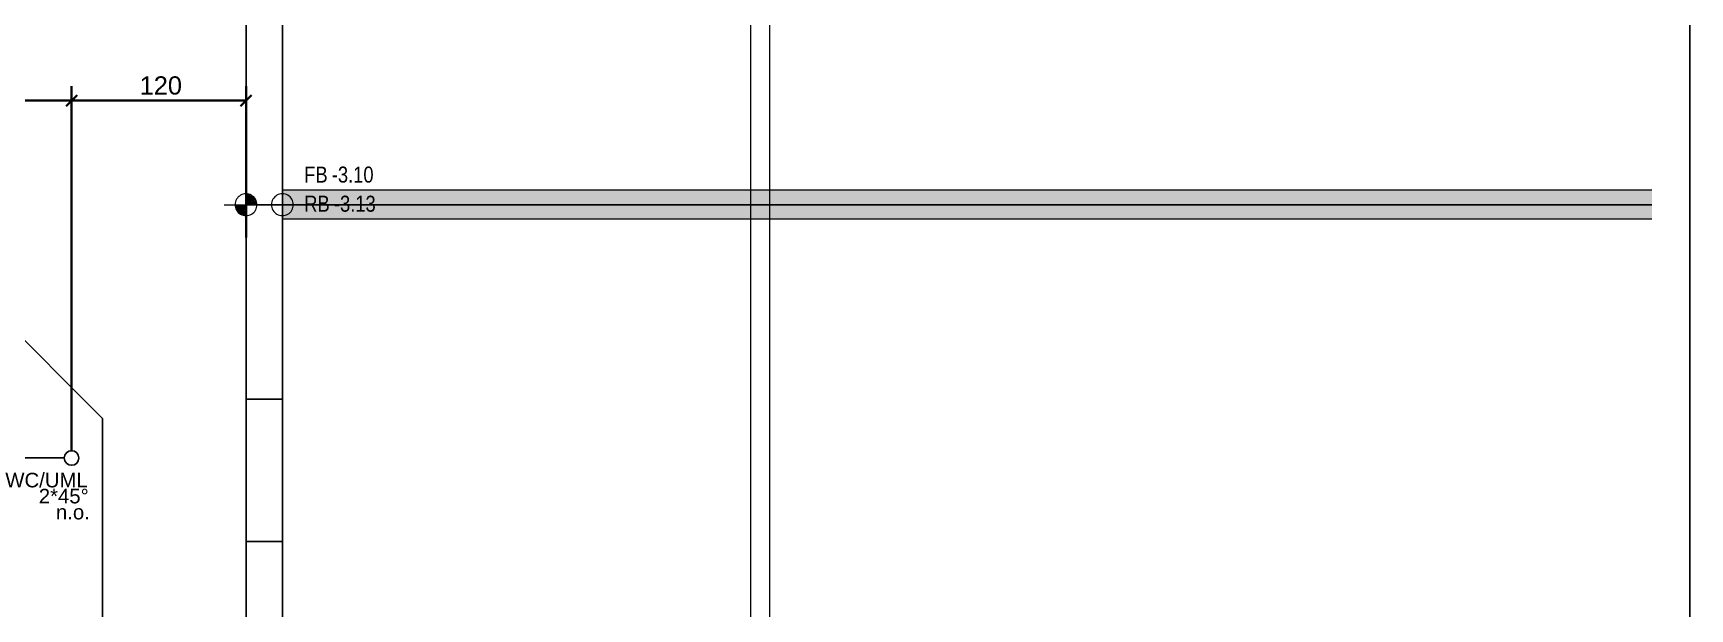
# Model space of a CAD drawing. Extents: x 885 to 2021, y 330 to 1122.
# Drawn here: x 1498.6 to 1726.4, y 634.1 to 713.2 of the extents above; entities that cross this region are included whole.
import ezdxf
from ezdxf.lldxf.tags import DXFTag

# ---------------------------------------------------------------- set-up
doc = ezdxf.new("R2010")
doc.units = 0
doc.layers.get('0').update_dxf_attribs({"lineweight": 25})
for name, color, linetype, lineweight in [('010 Fenster Abbruch', 7, 'Continuous', 25), ('015 Innenwände Abbruch', 7, 'Continuous', 25), ('027 Oberhalb', 7, 'Continuous', 25), ('030 Bodenaufbauten', 7, 'Continuous', 25), ('035 Decken', 7, 'Continuous', 25), ('080 Raum Innen Kontur Neu', 7, 'Continuous', 25), ('080 Raum Innen Neu', 7, 'Continuous', 25), ('111 Bemassung Ausführung Koten', 7, 'Continuous', 25), ('320 Sanitär', 7, 'Continuous', 25)]:
    doc.layers.add(name, color=color, linetype=linetype, lineweight=lineweight)
for name, color, linetype, lineweight, true_color in [('GP_Kopf', 7, 'Continuous', 25, 0xffff80), ('S_Regenwasser_Einlage', 7, 'fein_strichliert', 25, 0x0066cc), ('S_Schmutzwasser_Einlage', 7, 'fein_strichliert', 25, 0xcc6600), ('S_T_Mass_Einlage', 7, 'Continuous', 35, 0x0080ff), ('S_Text_Einlage', 7, 'Continuous', 25, 0x99ff99)]:
    doc.layers.add(name, color=color, linetype=linetype, lineweight=lineweight, true_color=true_color)
doc.styles.get("Standard").update_dxf_attribs({"font": 'arial.ttf'})
tags = doc.linetypes.add('fein_strichliert', pattern=[4, 1, -2, 1]).pattern_tags.tags
tags[8:9] = [DXFTag(74, 4), DXFTag(75, 0), DXFTag(340, '0'), DXFTag(46, 0.0), DXFTag(50, 0.0), DXFTag(44, 0.0), DXFTag(45, 0.0)]
tags[6:7] = [DXFTag(74, 4), DXFTag(75, 0), DXFTag(340, '0'), DXFTag(46, 0.0), DXFTag(50, 0.0), DXFTag(44, 0.0), DXFTag(45, 0.0)]
tags[4:5] = [DXFTag(74, 4), DXFTag(75, 0), DXFTag(340, '0'), DXFTag(46, 0.0), DXFTag(50, 0.0), DXFTag(44, 0.0), DXFTag(45, 0.0)]
tags = doc.linetypes.add('Strich 2_1mm', pattern=[0.003, 0.002, -0.001]).pattern_tags.tags
tags[6:7] = [DXFTag(74, 4), DXFTag(75, 0), DXFTag(340, '0'), DXFTag(46, 1.0), DXFTag(50, 0.0), DXFTag(44, 0.0), DXFTag(45, 0.0)]
tags[4:5] = [DXFTag(74, 4), DXFTag(75, 0), DXFTag(340, '0'), DXFTag(46, 1.0), DXFTag(50, 0.0), DXFTag(44, 0.0), DXFTag(45, 0.0)]
tags = doc.linetypes.add('Strich 3_1mm Kanten', pattern=[0.004, 0.003, -0.001]).pattern_tags.tags
tags[6:7] = [DXFTag(74, 4), DXFTag(75, 0), DXFTag(340, '0'), DXFTag(46, 1.0), DXFTag(50, 0.0), DXFTag(44, 0.0), DXFTag(45, 0.0)]
tags[4:5] = [DXFTag(74, 4), DXFTag(75, 0), DXFTag(340, '0'), DXFTag(46, 1.0), DXFTag(50, 0.0), DXFTag(44, 0.0), DXFTag(45, 0.0)]
tags = doc.linetypes.add('Strichpunkt 3_1_1mm Achsen', pattern=[0.005, 0.003, -0.001, 0, -0.001]).pattern_tags.tags
tags[10:11] = [DXFTag(74, 4), DXFTag(75, 0), DXFTag(340, '0'), DXFTag(46, 1.0), DXFTag(50, 0.0), DXFTag(44, 0.0), DXFTag(45, 0.0)]
tags[8:9] = [DXFTag(74, 4), DXFTag(75, 0), DXFTag(340, '0'), DXFTag(46, 1.0), DXFTag(50, 0.0), DXFTag(44, 0.0), DXFTag(45, 0.0)]
tags[6:7] = [DXFTag(74, 4), DXFTag(75, 0), DXFTag(340, '0'), DXFTag(46, 1.0), DXFTag(50, 0.0), DXFTag(44, 0.0), DXFTag(45, 0.0)]
tags[4:5] = [DXFTag(74, 4), DXFTag(75, 0), DXFTag(340, '0'), DXFTag(46, 1.0), DXFTag(50, 0.0), DXFTag(44, 0.0), DXFTag(45, 0.0)]
tags = doc.linetypes.add('Strichpunkt 6_2_2mm Schnitt', pattern=[0.5, 0.3, -0.1, 0, -0.1]).pattern_tags.tags
tags[10:11] = [DXFTag(74, 4), DXFTag(75, 0), DXFTag(340, '0'), DXFTag(46, 1.0), DXFTag(50, 0.0), DXFTag(44, 0.0), DXFTag(45, 0.0)]
tags[8:9] = [DXFTag(74, 4), DXFTag(75, 0), DXFTag(340, '0'), DXFTag(46, 1.0), DXFTag(50, 0.0), DXFTag(44, 0.0), DXFTag(45, 0.0)]
tags[6:7] = [DXFTag(74, 4), DXFTag(75, 0), DXFTag(340, '0'), DXFTag(46, 1.0), DXFTag(50, 0.0), DXFTag(44, 0.0), DXFTag(45, 0.0)]
tags[4:5] = [DXFTag(74, 4), DXFTag(75, 0), DXFTag(340, '0'), DXFTag(46, 1.0), DXFTag(50, 0.0), DXFTag(44, 0.0), DXFTag(45, 0.0)]
tags = doc.linetypes.add('Unsichtbare Linie', pattern='A,0,[1,5773_032 -1.UG1.shx,S=10,R=0,X=0,Y=0],-10,0', length=10).pattern_tags.tags
tags[14:15] = [DXFTag(74, 4), DXFTag(75, 0), DXFTag(340, '0'), DXFTag(46, 1.0), DXFTag(50, 0.0), DXFTag(44, 0.0), DXFTag(45, 0.0)]
tags[12:13] = [DXFTag(74, 4), DXFTag(75, 0), DXFTag(340, '0'), DXFTag(46, 1.0), DXFTag(50, 0.0), DXFTag(44, 0.0), DXFTag(45, 0.0)]

# ---------------------------------------------------------------- blocks, each defined once
blk = doc.blocks.new('Referenz-A0T8DINEAL', base_point=(896.59, 372.19))
at = {"layer": '010 Fenster Abbruch', "color": 0, "linetype": 'Strich 2_1mm', "lineweight": -2, "ltscale": 0.0625}
for p, q in [((1531.48, 662.9), (1527.88, 662.9)), ((1532.88, 662.9), (1531.48, 662.9)), ((1531.48, 643.3), (1527.88, 643.3)), ((1532.88, 643.3), (1531.48, 643.3))]:
    blk.add_line(p, q, dxfattribs=at)
at = {"layer": '010 Fenster Abbruch', "color": 0, "linetype": 'Strich 2_1mm', "lineweight": 13, "ltscale": 0.0169}
blk.add_line((1532.88, 662.9), (1532.88, 643.3), dxfattribs=at)
at = {"layer": '015 Innenwände Abbruch', "color": 0, "linetype": 'Strich 2_1mm', "lineweight": -2, "ltscale": 0.0625}
for p, q in [((1527.88, 742), (1527.88, 662.9)), ((1532.88, 662.9), (1532.88, 742)), ((1531.48, 662.9), (1527.88, 662.9)), ((1532.88, 662.9), (1531.48, 662.9)), ((1531.48, 643.3), (1527.88, 643.3)), ((1527.88, 643.3), (1527.88, 622)), ((1532.88, 643.3), (1531.48, 643.3)), ((1532.88, 622), (1532.88, 643.3))]:
    blk.add_line(p, q, dxfattribs=at)
at = {"layer": '027 Oberhalb', "color": 0, "linetype": 'Strichpunkt 6_2_2mm Schnitt', "lineweight": 13, "ltscale": 0.0169}
blk.add_line((1597.28, 552.6), (1597.28, 945.81), dxfattribs=at)
at = {"layer": '030 Bodenaufbauten', "color": 0, "linetype": 'Unsichtbare Linie', "lineweight": 13, "ltscale": 0.0169}
for p, q in [((1532.88, 689.6), (1532.88, 849.6)), ((1532.88, 689.6), (1721.15, 689.6)), ((1721.15, 689.6), (1532.88, 689.6)), ((1532.88, 529.6), (1532.88, 689.6))]:
    blk.add_line(p, q, dxfattribs=at)
at = {"layer": '035 Decken', "color": 0, "linetype": 'Strichpunkt 3_1_1mm Achsen', "lineweight": 13, "ltscale": 0.002197}
for p, q in [((1527.88, 945.81), (1527.88, 566)), ((1599.88, 566), (1599.88, 945.81))]:
    blk.add_line(p, q, dxfattribs=at)
at = {"layer": '035 Decken', "color": 0, "linetype": 'Continuous', "lineweight": 13, "ltscale": 0.0169}
blk.add_line((1527.88, 524.6), (1527.88, 945.81), dxfattribs=at)
blk.add_line((1527.88, 524.6), (1527.88, 945.81), dxfattribs=at)
at = {"layer": '035 Decken', "color": 0, "linetype": 'Strich 3_1mm Kanten', "lineweight": 13, "ltscale": 0.002197}
for p, q in [((1527.88, 689.6), (1527.88, 854.6)), ((1527.88, 524.6), (1527.88, 689.6))]:
    blk.add_line(p, q, dxfattribs=at)
at = {"layer": '035 Decken', "color": 0, "linetype": 'Strich 3_1mm Kanten', "lineweight": 13, "ltscale": 0.0169}
blk.add_line((1721.15, 689.6), (1527.88, 689.6), dxfattribs=at)
at = {"layer": '080 Raum Innen Kontur Neu', "color": 0, "linetype": 'Continuous', "lineweight": 13, "ltscale": 0.0169}
for p, q in [((1532.88, 622), (1532.88, 742)), ((1532.88, 742), (1532.88, 622))]:
    blk.add_line(p, q, dxfattribs=at)
at = {"layer": '080 Raum Innen Neu', "color": 0, "linetype": 'Unsichtbare Linie', "lineweight": 13, "ltscale": 0.0169}
for p, q in [((1532.88, 749.6), (1532.88, 629.6)), ((1532.88, 742), (1532.88, 622))]:
    blk.add_line(p, q, dxfattribs=at)
at = {"layer": '111 Bemassung Ausführung Koten', "color": 0, "lineweight": 13}
for p, q in [((1527.88, 686.6), (1527.88, 692.6)), ((1532.88, 686.6), (1532.88, 692.6)), ((1524.88, 689.6), (1530.88, 689.6)), ((1529.88, 689.6), (1535.88, 689.6))]:
    blk.add_line(p, q, dxfattribs=at)
at = {"layer": '111 Bemassung Ausführung Koten', "color": 0, "linetype": 'Continuous', "lineweight": 13, "ltscale": 0.0169}
for p, q in [((1526.49, 690.18), (1526.43, 689.99)), ((1526.58, 690.35), (1526.49, 690.18)), ((1526.69, 690.52), (1526.58, 690.35)), ((1526.82, 690.66), (1526.69, 690.52)), ((1526.97, 690.79), (1526.82, 690.66)), ((1527.13, 690.9), (1526.97, 690.79)), ((1527.3, 690.99), (1527.13, 690.9)), ((1527.49, 691.05), (1527.3, 690.99)), ((1527.68, 691.09), (1527.49, 691.05)), ((1527.88, 691.1), (1527.68, 691.09)), ((1528.07, 691.09), (1527.88, 691.1)), ((1528.27, 691.05), (1528.07, 691.09)), ((1528.45, 690.99), (1528.27, 691.05)), ((1528.63, 690.9), (1528.45, 690.99)), ((1528.79, 690.79), (1528.63, 690.9)), ((1528.94, 690.66), (1528.79, 690.79)), ((1529.07, 690.52), (1528.94, 690.66)), ((1529.18, 690.35), (1529.07, 690.52)), ((1529.26, 690.18), (1529.18, 690.35)), ((1529.33, 689.99), (1529.26, 690.18)), ((1531.49, 690.18), (1531.43, 689.99)), ((1531.58, 690.35), (1531.49, 690.18)), ((1531.69, 690.52), (1531.58, 690.35)), ((1531.82, 690.66), (1531.69, 690.52)), ((1531.97, 690.79), (1531.82, 690.66)), ((1532.13, 690.9), (1531.97, 690.79)), ((1532.3, 690.99), (1532.13, 690.9)), ((1532.49, 691.05), (1532.3, 690.99)), ((1532.68, 691.09), (1532.49, 691.05)), ((1532.88, 691.1), (1532.68, 691.09)), ((1533.07, 691.09), (1532.88, 691.1)), ((1533.27, 691.05), (1533.07, 691.09)), ((1533.45, 690.99), (1533.27, 691.05)), ((1533.63, 690.9), (1533.45, 690.99)), ((1533.79, 690.79), (1533.63, 690.9)), ((1533.94, 690.66), (1533.79, 690.79)), ((1534.07, 690.52), (1533.94, 690.66)), ((1534.18, 690.35), (1534.07, 690.52)), ((1534.26, 690.18), (1534.18, 690.35)), ((1534.33, 689.99), (1534.26, 690.18)), ((1526.39, 689.8), (1526.38, 689.6)), ((1526.38, 689.6), (1526.39, 689.41)), ((1526.43, 689.99), (1526.39, 689.8)), ((1526.39, 689.41), (1526.43, 689.21)), ((1526.43, 689.21), (1526.49, 689.03)), ((1526.49, 689.03), (1526.58, 688.85)), ((1526.58, 688.85), (1526.69, 688.69)), ((1526.69, 688.69), (1526.82, 688.54)), ((1526.82, 688.54), (1526.97, 688.41)), ((1526.97, 688.41), (1527.13, 688.3)), ((1527.13, 688.3), (1527.3, 688.22)), ((1527.3, 688.22), (1527.49, 688.15)), ((1527.49, 688.15), (1527.68, 688.12)), ((1527.68, 688.12), (1527.88, 688.1)), ((1527.88, 688.1), (1528.07, 688.12)), ((1528.07, 688.12), (1528.27, 688.15)), ((1528.27, 688.15), (1528.45, 688.22)), ((1528.45, 688.22), (1528.63, 688.3)), ((1528.63, 688.3), (1528.79, 688.41)), ((1528.79, 688.41), (1528.94, 688.54)), ((1528.94, 688.54), (1529.07, 688.69)), ((1529.07, 688.69), (1529.18, 688.85)), ((1529.18, 688.85), (1529.26, 689.03)), ((1529.26, 689.03), (1529.33, 689.21)), ((1529.37, 689.8), (1529.33, 689.99)), ((1529.33, 689.21), (1529.37, 689.41)), ((1529.38, 689.6), (1529.37, 689.8)), ((1529.37, 689.41), (1529.38, 689.6)), ((1531.39, 689.8), (1531.38, 689.6)), ((1531.38, 689.6), (1531.39, 689.41)), ((1531.43, 689.99), (1531.39, 689.8)), ((1531.39, 689.41), (1531.43, 689.21)), ((1531.43, 689.21), (1531.49, 689.03)), ((1531.49, 689.03), (1531.58, 688.85)), ((1531.58, 688.85), (1531.69, 688.69)), ((1531.69, 688.69), (1531.82, 688.54)), ((1531.82, 688.54), (1531.97, 688.41)), ((1531.97, 688.41), (1532.13, 688.3)), ((1532.13, 688.3), (1532.3, 688.22)), ((1532.3, 688.22), (1532.49, 688.15)), ((1532.49, 688.15), (1532.68, 688.12)), ((1532.68, 688.12), (1532.88, 688.1)), ((1532.88, 688.1), (1533.07, 688.12)), ((1533.07, 688.12), (1533.27, 688.15)), ((1533.27, 688.15), (1533.45, 688.22)), ((1533.45, 688.22), (1533.63, 688.3)), ((1533.63, 688.3), (1533.79, 688.41)), ((1533.79, 688.41), (1533.94, 688.54)), ((1533.94, 688.54), (1534.07, 688.69)), ((1534.07, 688.69), (1534.18, 688.85)), ((1534.18, 688.85), (1534.26, 689.03)), ((1534.26, 689.03), (1534.33, 689.21)), ((1534.37, 689.8), (1534.33, 689.99)), ((1534.33, 689.21), (1534.37, 689.41)), ((1534.38, 689.6), (1534.37, 689.8)), ((1534.37, 689.41), (1534.38, 689.6))]:
    blk.add_line(p, q, dxfattribs=at)
at = {"layer": '111 Bemassung Ausführung Koten', "color": 0, "linetype": 'Continuous', "lineweight": 0, "ltscale": 0.0169}
for points in [[(1527.88, 689.6), (1528.45, 689.6), (1527.88, 691.1)], [(1528.45, 690.99), (1527.92, 690.99), (1527.88, 691.1)], [(1528.45, 689.6), (1528.45, 690.99), (1527.92, 690.99)], [(1528.45, 689.6), (1528.94, 689.6), (1528.45, 690.99)], [(1528.94, 690.66), (1528.57, 690.66), (1528.45, 690.99)], [(1528.94, 689.6), (1528.94, 690.66), (1528.57, 690.66)], [(1528.94, 689.6), (1529.26, 689.6), (1528.94, 690.66)], [(1529.26, 690.18), (1529.09, 690.18), (1528.94, 690.66)], [(1529.26, 689.6), (1529.26, 690.18), (1529.09, 690.18)], [(1529.26, 689.6), (1529.38, 689.6), (1529.26, 690.18)], [(1526.49, 689.03), (1526.49, 689.6), (1526.38, 689.6)], [(1526.67, 689.03), (1526.49, 689.03), (1526.49, 689.6)], [(1526.82, 688.54), (1526.82, 689.6), (1526.49, 689.6)], [(1526.82, 688.54), (1526.67, 689.03), (1526.49, 689.03)], [(1527.19, 688.54), (1526.82, 688.54), (1526.82, 689.6)], [(1527.3, 688.22), (1527.3, 689.6), (1526.82, 689.6)], [(1527.3, 688.22), (1527.19, 688.54), (1526.82, 688.54)], [(1527.83, 688.22), (1527.3, 688.22), (1527.3, 689.6)], [(1527.88, 688.1), (1527.88, 689.6), (1527.3, 689.6)], [(1527.88, 688.1), (1527.83, 688.22), (1527.3, 688.22)]]:
    blk.add_solid(points, dxfattribs=at)
at = {"layer": '320 Sanitär', "color": 0, "lineweight": 13}
for p, q in [((1721.15, 691.6), (1532.88, 691.6)), ((1532.88, 691.6), (1532.88, 687.6)), ((1721.15, 687.6), (1532.88, 687.6))]:
    blk.add_line(p, q, dxfattribs=at)
at = {"layer": '320 Sanitär', "color": 0, "linetype": 'Continuous', "lineweight": 0, "ltscale": 0.0169}
for points in [[(1721.15, 688.38), (1532.88, 688.38), (1532.88, 691.6)], [(1721.15, 688.38), (1532.88, 691.6), (1721.15, 690.04)], [(1721.15, 691.6), (1532.88, 691.6), (1721.15, 690.04)], [(1532.88, 687.6), (1721.15, 687.98), (1721.15, 688.38)], [(1532.88, 687.6), (1721.15, 688.38), (1532.88, 688.38)], [(1532.88, 687.6), (1721.15, 687.6), (1721.15, 687.98)]]:
    blk.add_solid(points, dxfattribs=at)
at = {"layer": '111 Bemassung Ausführung Koten', "color": 0, "linetype": 'Continuous', "lineweight": 13, "ltscale": 0.002197, "char_height": 2.2, "attachment_point": 1}
for s, insert in [('{\\fArial Narrow;FB}', (1535.88, 694.84)), ('{\\fArial Narrow;-3.10}', (1539.67, 694.84)), ('{\\fArial Narrow;RB}', (1535.88, 690.84)), ('{\\fArial Narrow;-3.13}', (1539.96, 690.84))]:
    blk.add_mtext(s, dxfattribs=dict(at, insert=insert))
blk = doc.blocks.new('Polylinie-A0T8DINKAL', base_point=(1390.28, 505.6))
at = {"color": 0, "lineweight": -2}
for p, q in [((1390.28, 685.5), (1482.87, 685.5)), ((1482.87, 685.5), (1508.14, 660.24)), ((1508.14, 660.24), (1508.14, 520.56)), ((1508.14, 520.56), (1523.1, 505.6))]:
    blk.add_line(p, q, dxfattribs=at)
blk = doc.blocks.new('Polylinie-A0T8DINSAL', base_point=(1418.22, 635.4))
at = {"color": 0, "lineweight": -2}
for p, q in [((1468.48, 654.8), (1449.08, 635.4)), ((1502.9, 654.8), (1468.48, 654.8)), ((1449.08, 635.4), (1418.22, 635.4))]:
    blk.add_line(p, q, dxfattribs=at)
blk = doc.blocks.new('Abwassersammelpunkt (Zentrale)-A0T8DIQKAL', base_point=(1502.9, 653.8))
at = {"color": 0, "linetype": 'ByBlock', "lineweight": -2, "ltscale": 0.25}
blk.add_circle((1503.9, 654.8), 1, dxfattribs=at)
blk = doc.blocks.new('Maß-A0T8DIRGAL', base_point=(1381.64, 655.8))
at = {"color": 0, "linetype": 'ByBlock', "lineweight": -2, "ltscale": 0.35}
for p, q in [((1383.12, 704.65), (1381.64, 703.16)), ((1382.38, 705.9), (1382.38, 667)), ((1382.38, 703.9), (1527.88, 703.9)), ((1390.12, 704.65), (1388.64, 703.16)), ((1389.38, 705.9), (1389.38, 676)), ((1442.83, 704.65), (1441.34, 703.16)), ((1442.09, 705.9), (1442.09, 655.8)), ((1465.22, 704.65), (1463.74, 703.16)), ((1464.48, 705.9), (1464.48, 682.44)), ((1504.65, 704.65), (1503.16, 703.16)), ((1503.9, 705.9), (1503.9, 655.8)), ((1528.62, 704.65), (1527.14, 703.16)), ((1527.88, 705.9), (1527.88, 685.1))]:
    blk.add_line(p, q, dxfattribs=at)
at = {"color": 0, "linetype": 'ByBlock', "lineweight": -2, "ltscale": 0.35, "char_height": 2.5, "attachment_point": 1}
for s, insert in [('{\\fArial;35}', (1384.08, 707.24)), ('{\\fArial;264}', (1412.95, 707.24)), ('{\\fArial;112}', (1450.65, 707.24)), ('{\\fArial;197}', (1481.55, 707.24)), ('{\\fArial;120}', (1513.25, 707.24))]:
    blk.add_mtext(s, dxfattribs=dict(at, insert=insert))

msp = doc.modelspace()

# ---------------------------------------------------------------- linework, layer by layer
at = {"layer": 'GP_Kopf', "ltscale": 0.25}
msp.add_line((1726.37, 361.97), (1726.37, 955.97), dxfattribs=at)

# ---------------------------------------------------------------- block references
at = {"color": 8, "lineweight": 25, "ltscale": 0.25, "true_color": 0x808080}
msp.add_blockref('Referenz-A0T8DINEAL', (896.59, 372.19), dxfattribs=at)
at = {"layer": 'S_Regenwasser_Einlage', "linetype": 'fein_strichliert', "ltscale": 0.25}
msp.add_blockref('Polylinie-A0T8DINKAL', (1390.28, 505.6), dxfattribs=at)
at = {"layer": 'S_Schmutzwasser_Einlage', "linetype": 'fein_strichliert', "ltscale": 0.25}
msp.add_blockref('Polylinie-A0T8DINSAL', (1418.22, 635.4), dxfattribs=at)
at = {"layer": 'S_Schmutzwasser_Einlage', "ltscale": 0.25}
msp.add_blockref('Abwassersammelpunkt (Zentrale)-A0T8DIQKAL', (1502.9, 653.8), dxfattribs=at)
at = {"layer": 'S_T_Mass_Einlage', "ltscale": 0.35}
msp.add_blockref('Maß-A0T8DIRGAL', (1381.64, 655.8), dxfattribs=at)

# ---------------------------------------------------------------- texts
at = {"layer": 'S_Text_Einlage', "ltscale": 0.25, "char_height": 2, "attachment_point": 1}
for s, insert in [('{\\fArial;WC/UML}', (1494.79, 652.76)), ('{\\fArial;2*45°}', (1499.39, 650.56)), ('{\\fArial;n.o.}', (1501.75, 648.36))]:
    msp.add_mtext(s, dxfattribs=dict(at, insert=insert))

doc.saveas('drawing.dxf')
